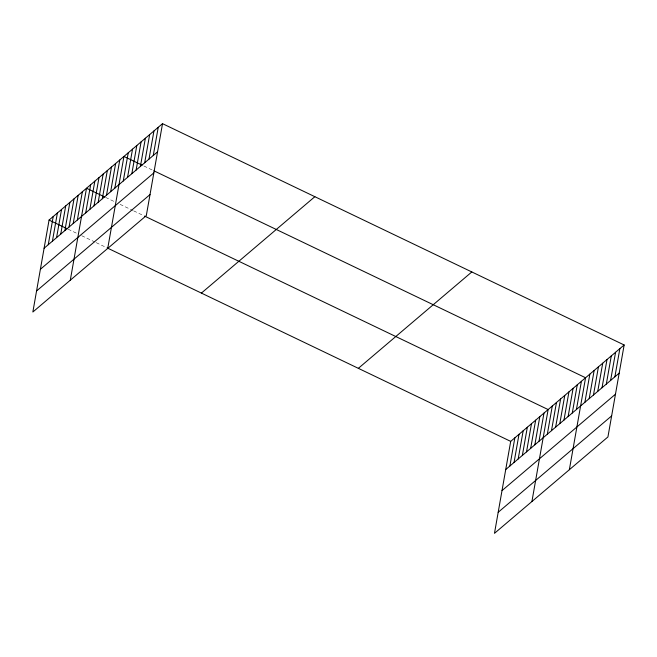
<?xml version="1.0" encoding="UTF-8"?>
<svg xmlns="http://www.w3.org/2000/svg" width="657" height="657" viewBox="0 0 657 657"><rect width="100%" height="100%" fill="white"/><g stroke="black" fill="none" stroke-linecap="round" stroke-linejoin="round"><path stroke-width="0.49" stroke-dasharray="3.29 2.46" d="M143.899 165.999L152.966 170.352M105.547 197.379L114.614 201.724M120.059 204.327L132.755 210.421M133.658 210.856L143.637 215.636M68.106 229.186L77.173 233.531M81.706 235.707L95.314 242.228M96.218 242.663L106.196 247.443"/><path stroke-width="0.99" d="M162.525 123.664L49.07 220.054L32.85 312.018L146.306 215.627L162.525 123.664L624.15 344.982L607.93 436.946L494.475 533.336L510.694 441.373L624.15 344.982M48.257 244.7L53.225 216.523M52.42 241.16L57.389 212.983M56.576 237.629L61.544 209.452M60.74 234.097L65.708 205.92M64.895 230.558L69.864 202.381M69.059 227.026L74.027 198.849M73.214 223.495L78.183 195.318M77.378 219.955L82.347 191.778M70.291 280.211L86.51 188.247L104.644 196.944M85.697 212.893L90.666 184.716M89.861 209.353L94.83 181.176M94.017 205.822L98.985 177.645M98.18 202.29L103.149 174.113M102.336 198.751L107.305 170.574M106.5 195.219L111.468 167.042M110.663 191.688L115.632 163.503M114.819 188.148L119.788 159.971M107.732 248.403L123.951 156.44L142.084 165.129M123.27 180.979L128.238 152.794M127.557 177.333L132.525 149.155M131.835 173.694L136.804 145.517M136.122 170.048L141.091 141.871M140.409 166.41L145.378 138.233M144.696 162.772L149.665 134.586M148.983 159.125L153.952 130.948M153.27 155.487L158.238 127.31M509.881 466.01L514.85 437.833M514.045 462.479L519.014 434.302M518.201 458.947L523.169 430.77M522.364 455.408L527.333 427.231M526.52 451.876L531.488 423.699M530.684 448.345L535.652 420.168M534.847 444.805L539.816 416.628M539.003 441.274L543.971 413.097M531.915 501.529L548.135 409.557L144.54 216.071M547.322 434.203L552.291 406.026M551.486 430.672L556.454 402.495M555.641 427.14L560.61 398.955M559.805 423.601L564.774 395.424M563.969 420.069L568.937 391.892M568.124 416.538L573.093 388.353M572.288 412.998L577.257 384.821M576.444 409.467L581.412 381.29M569.356 469.714L585.576 377.75L153.869 170.787M584.894 402.289L589.863 374.112M589.181 398.651L594.15 370.474M593.468 395.005L598.437 366.828M597.747 391.367L602.715 363.19M602.034 387.729L607.002 359.543M606.321 384.082L611.289 355.905M610.608 380.444L615.576 352.267M614.895 376.798L619.863 348.621M44.101 248.231L157.557 151.841M40.389 269.28L153.845 172.898M36.562 290.969L150.018 194.579M201.403 293.088L314.859 196.698M358.352 368.339L471.816 271.949M505.726 469.55L619.181 373.16M502.014 490.598L615.469 394.208M498.187 512.288L611.642 415.897M49.07 220.054L67.203 228.751M107.099 247.878L510.694 441.373"/></g></svg>
